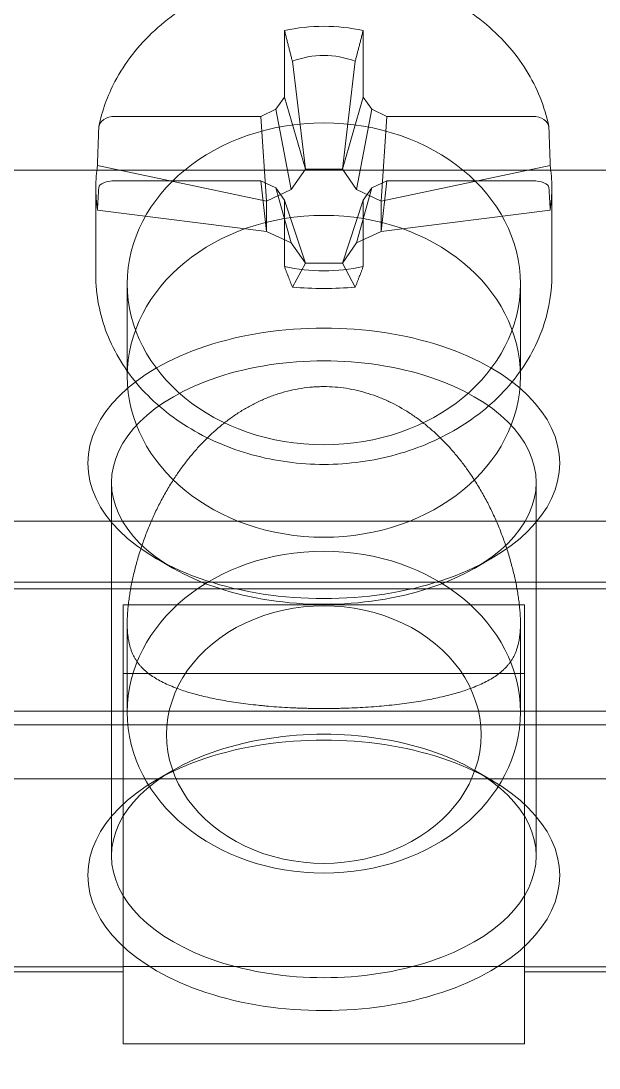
# Model space of a CAD drawing. Header units: millimetres. Extents: x 42151 to 59780, y 37376 to 44547.
# Drawn here: x 47681.76 to 47689.11, y 43020.78 to 43034.1 of the extents above; entities that cross this region are included whole.
import ezdxf

# ---------------------------------------------------------------- set-up
doc = ezdxf.new("R2010")
doc.units = ezdxf.units.MM
doc.set_wipeout_variables(frame=1)
doc.layers.add('! NO PLOT !', color=7, linetype='Continuous', true_color=0xff75dd, plot=False)
doc.layers.add('000-PI-Oprema', color=30, linetype='Continuous', lineweight=5)
doc.layers.add('004-PI-DIN Šina', color=3, linetype='Continuous')

# ---------------------------------------------------------------- blocks, each defined once
blk = doc.blocks.new('*U134')
at = {"layer": '004-PI-DIN Šina'}
blk.add_lwpolyline([(610, -17.5), (610, 17.5), (0, 17.5), (0, -17.5)], close=True, dxfattribs=at)
blk.add_lwpolyline([(0, 12.5), (610, 12.5)], dxfattribs=at)
blk = doc.blocks.new('Shrack distriblock 125A')
blk.add_wipeout([(50953.151, 45336.978), (51024.151, 45336.978), (51024.151, 45240.978), (51017.651, 45240.978), (51017.651, 45241.478), (50959.651, 45241.478), (50959.651, 45240.978), (50953.151, 45240.978), (50953.151, 45241.478)]).dxf.layer = '! NO PLOT !'
at = {"layer": '000-PI-Oprema'}
for p, q in [((50988.151, 45309.287), (50988.151, 45308.44)), ((50988.151, 45309.287), (50988.151, 45308.44)), ((50989.151, 45308.44), (50989.151, 45309.287)), ((50989.151, 45308.44), (50989.151, 45309.287)), ((50988.416, 45307.522), (50988.251, 45308.897)), ((50988.416, 45307.522), (50988.251, 45308.897)), ((50989.051, 45308.897), (50988.887, 45307.522)), ((50989.051, 45308.897), (50988.887, 45307.522)), ((50988.151, 45308.44), (50988.041, 45308.285)), ((50988.151, 45308.44), (50988.041, 45308.285)), ((50988.416, 45307.522), (50988.151, 45308.44)), ((50988.416, 45307.522), (50988.151, 45308.44)), ((50988.887, 45307.522), (50989.151, 45308.44)), ((50988.887, 45307.522), (50989.151, 45308.44)), ((50989.261, 45308.285), (50989.151, 45308.44)), ((50989.261, 45308.285), (50989.151, 45308.44)), ((50987.851, 45308.195), (50985.998, 45308.195)), ((50987.851, 45308.195), (50985.998, 45308.195)), ((50988.041, 45308.285), (50987.851, 45308.195)), ((50988.041, 45308.285), (50987.851, 45308.195)), ((50987.922, 45307.118), (50987.851, 45308.195)), ((50987.922, 45307.118), (50987.851, 45308.195)), ((50988.235, 45307.266), (50988.041, 45308.285)), ((50988.235, 45307.266), (50988.041, 45308.285)), ((50989.261, 45308.285), (50989.067, 45307.266)), ((50989.261, 45308.285), (50989.067, 45307.266)), ((50989.451, 45308.195), (50989.261, 45308.285)), ((50989.451, 45308.195), (50989.261, 45308.285)), ((50989.451, 45308.195), (50989.38, 45307.118)), ((50989.451, 45308.195), (50989.38, 45307.118)), ((50991.304, 45308.195), (50989.451, 45308.195)), ((50991.304, 45308.195), (50989.451, 45308.195)), ((51017.651, 45307.51), (50959.651, 45307.51)), ((51017.651, 45307.51), (50959.651, 45307.51)), ((50985.772, 45307.572), (50987.922, 45307.118)), ((50985.772, 45307.572), (50987.922, 45307.118)), ((50988.416, 45307.522), (50988.235, 45307.266)), ((50988.416, 45307.522), (50988.235, 45307.266)), ((50988.416, 45307.522), (50988.887, 45307.522)), ((50988.416, 45307.522), (50988.887, 45307.522)), ((50989.067, 45307.266), (50988.887, 45307.522)), ((50989.067, 45307.266), (50988.887, 45307.522)), ((50989.38, 45307.118), (50991.53, 45307.572)), ((50989.38, 45307.118), (50991.53, 45307.572)), ((50985.998, 45307.375), (50987.851, 45307.375)), ((50985.998, 45307.375), (50987.851, 45307.375)), ((50987.851, 45307.375), (50987.922, 45306.732)), ((50987.851, 45307.375), (50988.041, 45307.285)), ((50987.851, 45307.375), (50987.922, 45306.732)), ((50987.851, 45307.375), (50988.041, 45307.285)), ((50989.261, 45307.285), (50989.451, 45307.375)), ((50989.261, 45307.285), (50989.451, 45307.375)), ((50989.38, 45306.732), (50989.451, 45307.375)), ((50989.38, 45306.732), (50989.451, 45307.375)), ((50989.451, 45307.375), (50991.304, 45307.375)), ((50989.451, 45307.375), (50991.304, 45307.375)), ((50985.751, 45306.179), (50985.751, 45307.291)), ((50985.751, 45306.179), (50985.751, 45307.291)), ((50988.235, 45307.266), (50987.922, 45307.118)), ((50988.235, 45307.266), (50987.922, 45307.118)), ((50988.041, 45307.285), (50988.151, 45307.13)), ((50988.041, 45307.285), (50988.235, 45306.584)), ((50988.041, 45307.285), (50988.151, 45307.13)), ((50988.041, 45307.285), (50988.235, 45306.584)), ((50989.067, 45306.584), (50989.261, 45307.285)), ((50989.067, 45306.584), (50989.261, 45307.285)), ((50989.38, 45307.118), (50989.067, 45307.266)), ((50989.38, 45307.118), (50989.067, 45307.266)), ((50989.151, 45307.13), (50989.261, 45307.285)), ((50989.151, 45307.13), (50989.261, 45307.285)), ((50991.551, 45306.179), (50991.551, 45307.291)), ((50991.551, 45306.179), (50991.551, 45307.291)), ((50987.922, 45306.732), (50987.922, 45307.118)), ((50987.922, 45306.732), (50987.922, 45307.118)), ((50988.151, 45307.13), (50988.151, 45306.283)), ((50988.151, 45307.13), (50988.416, 45306.327)), ((50988.151, 45307.13), (50988.151, 45306.283)), ((50988.151, 45307.13), (50988.416, 45306.327)), ((50988.887, 45306.327), (50989.151, 45307.13)), ((50988.887, 45306.327), (50989.151, 45307.13)), ((50989.151, 45306.283), (50989.151, 45307.13)), ((50989.151, 45306.283), (50989.151, 45307.13)), ((50989.38, 45307.118), (50989.38, 45306.732)), ((50989.38, 45307.118), (50989.38, 45306.732)), ((50987.922, 45306.732), (50985.772, 45307.003)), ((50987.922, 45306.732), (50985.772, 45307.003)), ((50991.53, 45307.003), (50989.38, 45306.732)), ((50991.53, 45307.003), (50989.38, 45306.732)), ((50987.922, 45306.732), (50988.235, 45306.584)), ((50987.922, 45306.732), (50988.235, 45306.584)), ((50989.067, 45306.584), (50989.38, 45306.732)), ((50989.067, 45306.584), (50989.38, 45306.732)), ((50988.235, 45306.584), (50988.416, 45306.327)), ((50988.235, 45306.584), (50988.416, 45306.327)), ((50988.887, 45306.327), (50989.067, 45306.584)), ((50988.887, 45306.327), (50989.067, 45306.584)), ((50988.251, 45306.022), (50988.416, 45306.327)), ((50988.251, 45306.022), (50988.416, 45306.327)), ((50988.887, 45306.327), (50988.416, 45306.327)), ((50988.887, 45306.327), (50988.416, 45306.327)), ((50988.887, 45306.327), (50989.051, 45306.022)), ((50988.887, 45306.327), (50989.051, 45306.022)), ((50986.151, 45306.064), (50986.151, 45304.888)), ((50986.151, 45306.064), (50986.151, 45304.888)), ((50991.151, 45306.064), (50991.151, 45304.888)), ((50991.151, 45306.064), (50991.151, 45304.888)), ((50985.951, 45298.785), (50985.951, 45303.536)), ((50985.951, 45298.785), (50985.951, 45303.536)), ((50991.351, 45298.785), (50991.351, 45303.536)), ((50991.351, 45298.785), (50991.351, 45303.536)), ((50983.417, 45303.046), (50993.885, 45303.046)), ((50983.417, 45303.046), (50993.885, 45303.046)), ((50986.723, 45302.451), (50986.509, 45302.577)), ((50986.723, 45302.451), (50986.509, 45302.577)), ((50990.579, 45302.451), (50990.793, 45302.577)), ((50990.579, 45302.451), (50990.793, 45302.577)), ((51017.651, 45302.267), (50959.651, 45302.267)), ((51017.651, 45302.267), (50959.651, 45302.267)), ((50983.417, 45302.185), (50993.885, 45302.185)), ((50983.417, 45302.185), (50993.885, 45302.185)), ((50986.101, 45301.981), (50991.201, 45301.981)), ((50986.101, 45301.981), (50986.101, 45297.312)), ((50986.101, 45301.981), (50991.201, 45301.981)), ((50986.101, 45301.981), (50986.101, 45297.312)), ((50991.201, 45301.981), (50991.201, 45297.312)), ((50991.201, 45301.981), (50991.201, 45297.312)), ((50986.151, 45301.745), (50986.151, 45300.615)), ((50986.151, 45301.745), (50986.151, 45300.615)), ((50991.151, 45301.745), (50991.151, 45300.615)), ((50991.151, 45301.745), (50991.151, 45300.615)), ((50986.101, 45301.107), (50991.201, 45301.107)), ((50986.101, 45301.107), (50991.201, 45301.107)), ((50959.651, 45300.627), (51017.651, 45300.627)), ((50959.651, 45300.627), (51017.651, 45300.627)), ((50986.151, 45300.615), (50986.151, 45300.615)), ((50986.151, 45300.615), (50986.151, 45300.615)), ((50986.151, 45300.615), (50986.151, 45300.615)), ((50986.151, 45300.615), (50986.151, 45300.615)), ((50991.151, 45300.615), (50991.151, 45300.615)), ((50991.151, 45300.615), (50991.151, 45300.615)), ((50991.151, 45300.615), (50991.151, 45300.615)), ((50991.151, 45300.615), (50991.151, 45300.615)), ((51017.651, 45300.455), (50959.651, 45300.455)), ((51017.651, 45300.455), (50959.651, 45300.455)), ((50959.651, 45299.766), (51017.651, 45299.766)), ((50959.651, 45299.766), (51017.651, 45299.766)), ((50986.723, 45299.869), (50986.509, 45299.744)), ((50986.723, 45299.869), (50986.509, 45299.744)), ((50990.579, 45299.869), (50990.793, 45299.744)), ((50990.579, 45299.869), (50990.793, 45299.744)), ((50984.651, 45297.376), (50986.101, 45297.376)), ((50984.651, 45297.376), (50986.101, 45297.376)), ((50986.101, 45297.377), (50991.201, 45297.377)), ((50986.101, 45297.377), (50991.201, 45297.377)), ((50992.651, 45297.376), (50991.201, 45297.376)), ((50992.651, 45297.376), (50991.201, 45297.376)), ((50986.101, 45297.312), (50959.651, 45297.312)), ((50986.101, 45297.312), (50959.651, 45297.312)), ((50986.101, 45296.394), (50986.101, 45297.312)), ((50986.101, 45296.394), (50986.101, 45297.312)), ((50991.201, 45297.312), (51017.651, 45297.312)), ((50991.201, 45296.394), (50991.201, 45297.312)), ((50991.201, 45297.312), (51017.651, 45297.312)), ((50991.201, 45296.394), (50991.201, 45297.312)), ((50986.101, 45296.394), (50991.201, 45296.394)), ((50986.101, 45296.394), (50991.201, 45296.394))]:
    blk.add_line(p, q, dxfattribs=at)
for centre, major_axis, ratio, start_param, end_param in [((50988.651, 45307.785), (-1.9, 0), 0.819152, -1.83709, -1.304502), ((50988.651, 45307.785), (-1.9, 0), 0.819152, -1.83709, -1.304502), ((50985.992, 45308.051), (-0.204, -0.007), 0.70453, -1.622504, -0.05384), ((50985.992, 45308.051), (-0.204, -0.007), 0.70453, -1.622504, -0.05384), ((50991.31, 45308.051), (0.204, -0.007), 0.70453, 0.05384, 1.622504), ((50991.31, 45308.051), (0.204, -0.007), 0.70453, 0.05384, 1.622504), ((50988.651, 45306.159), (0, 7.058), 0.410887, 1.409849, 1.45085), ((50988.651, 45306.159), (0, 7.058), 0.410887, 1.409849, 1.45085), ((50988.651, 45306.159), (0, 7.058), 0.410887, -1.45085, -1.409849), ((50988.651, 45306.159), (0, 7.058), 0.410887, -1.45085, -1.409849), ((50988.651, 45307.785), (1.9, 0), 0.819152, -1.83709, -1.304502), ((50988.651, 45307.785), (1.9, 0), 0.819152, -1.83709, -1.304502)]:
    blk.add_ellipse(centre, major_axis=major_axis, ratio=ratio, start_param=start_param, end_param=end_param, dxfattribs=at)
at = {"layer": '000-PI-Oprema', "extrusion": (0, 0, -1)}
for centre, major_axis, ratio, start_param, end_param in [((50988.651, 45306.879), (0, -2.09), 0.736297, 2.878619, 3.404567), ((50988.651, 45306.879), (0, -2.09), 0.736297, 2.878619, 3.404567), ((50988.651, 45306.159), (0, 11.809), 0.245576, -1.45085, -1.409849), ((50988.651, 45306.159), (0, 11.809), 0.245576, -1.45085, -1.409849), ((50988.651, 45306.064), (-2.5, 0), 0.819152, -1.570796, 1.570796), ((50988.651, 45306.064), (-2.5, 0), 0.819152, -1.570796, 1.570796), ((50988.651, 45306.064), (2.5, 0), 0.819152, -1.570796, 1.570796), ((50988.651, 45306.064), (2.5, 0), 0.819152, -1.570796, 1.570796), ((50988.651, 45306.159), (0, 11.809), 0.245576, 1.409849, 1.45085), ((50988.651, 45306.159), (0, 11.809), 0.245576, 1.409849, 1.45085), ((50988.651, 45306.802), (-2.744, 1.231), 0.761539, -0.329093, -0.209146), ((50988.651, 45306.802), (-2.744, 1.231), 0.761539, -0.329093, -0.209146), ((50988.651, 45306.802), (-2.744, -1.231), 0.761539, 3.350739, 3.470685), ((50988.651, 45306.802), (-2.744, -1.231), 0.761539, 3.350739, 3.470685), ((50985.992, 45307.289), (0.204, 0.003), 0.4213, -3.107899, -1.539235), ((50985.992, 45307.289), (0.204, 0.003), 0.4213, -3.107899, -1.539235), ((50991.31, 45307.289), (-0.204, 0.003), 0.4213, -4.74395, -3.175286), ((50991.31, 45307.289), (-0.204, 0.003), 0.4213, -4.74395, -3.175286), ((50988.651, 45306.802), (-2.744, 1.231), 0.761539, -0.449039, -0.329093), ((50988.651, 45306.802), (-2.744, 1.231), 0.761539, -0.449039, -0.329093), ((50988.651, 45306.802), (-2.744, -1.231), 0.761539, -2.8125, -2.692553), ((50988.651, 45306.802), (-2.744, -1.231), 0.761539, -2.8125, -2.692553), ((50988.651, 45304.888), (-2.5, 0), 0.819152, -1.570796, 1.570796), ((50988.651, 45304.888), (-2.5, 0), 0.819152, -1.570796, 1.570796), ((50988.651, 45304.888), (2.5, 0), 0.819152, -1.570796, 1.570796), ((50988.651, 45304.888), (2.5, 0), 0.819152, -1.570796, 1.570796), ((50988.651, 45306.47), (-1.539, 0), 0.301619, -1.83377, -1.307822), ((50988.651, 45306.47), (-1.539, 0), 0.301619, -1.83377, -1.307822), ((50988.651, 45303.781), (-3, 0), 0.573576, 0, 3.141593), ((50988.651, 45303.781), (-3, 0), 0.573576, 0, 3.141593), ((50988.651, 45303.536), (-2.7, 0), 0.573576, 0, 3.141593), ((50988.651, 45303.536), (-2.7, 0), 0.573576, 0, 3.141593), ((50988.651, 45303.781), (3, 0), 0.573576, 0, 3.141593), ((50988.651, 45303.781), (3, 0), 0.573576, 0, 3.141593), ((50988.651, 45303.536), (2.7, 0), 0.573576, 0, 3.141593), ((50988.651, 45303.536), (2.7, 0), 0.573576, 0, 3.141593), ((50988.651, 45300.615), (-2.5, 0), 0.819152, 0, 1.570796), ((50988.651, 45300.615), (-2.5, 0), 0.819152, 0, 1.570796), ((50988.651, 45300.615), (2.5, 0), 0.819152, -1.570796, 0), ((50988.651, 45300.615), (2.5, 0), 0.819152, -1.570796, 0), ((50988.651, 45300.329), (-2, 0), 0.819152, 0, 3.141593), ((50988.651, 45300.329), (-2, 0), 0.819152, 0, 3.141593), ((50988.651, 45300.615), (-2.5, 0), 0.819152, -1.570796, 0), ((50988.651, 45300.615), (-2.5, 0), 0.819152, -1.570796, 0), ((50988.651, 45300.615), (2.5, 0), 0.819152, 0, 1.570796), ((50988.651, 45300.615), (2.5, 0), 0.819152, 0, 1.570796), ((50988.651, 45298.785), (-2.7, 0), 0.573576, 0, 3.141593), ((50988.651, 45298.785), (-2.7, 0), 0.573576, 0, 3.141593), ((50988.651, 45300.329), (2, 0), 0.819152, 0, 3.141593), ((50988.651, 45300.329), (2, 0), 0.819152, 0, 3.141593), ((50988.651, 45298.539), (-3, 0), 0.573576, 0, 3.141593), ((50988.651, 45298.539), (-3, 0), 0.573576, 0, 3.141593), ((50988.651, 45298.785), (2.7, 0), 0.573576, 0, 3.141593), ((50988.651, 45298.785), (2.7, 0), 0.573576, 0, 3.141593), ((50988.651, 45298.539), (3, 0), 0.573576, 0, 3.141593), ((50988.651, 45298.539), (3, 0), 0.573576, 0, 3.141593)]:
    blk.add_ellipse(centre, major_axis=major_axis, ratio=ratio, start_param=start_param, end_param=end_param, dxfattribs=at)
at = {"layer": '000-PI-Oprema'}
for points, knots in [([(50991.512, 45308.067), (50991.461, 45308.318), (50991.364, 45308.561), (50991.082, 45309.012), (50990.896, 45309.219), (50990.455, 45309.577), (50990.199, 45309.726), (50989.642, 45309.952), (50989.341, 45310.027), (50988.724, 45310.095), (50988.409, 45310.088), (50987.798, 45309.99), (50987.502, 45309.9), (50986.958, 45309.646), (50986.71, 45309.482), (50986.292, 45309.098), (50986.12, 45308.877), (50985.899, 45308.456), (50985.83, 45308.264), (50985.79, 45308.067)], [0.162405, 0.162405, 0.162405, 0.162405, 0.4733, 0.4733, 0.789855, 0.789855, 1.112049, 1.112049, 1.43711, 1.43711, 1.763061, 1.763061, 2.088939, 2.088939, 2.413664, 2.413664, 2.734966, 2.734966, 2.979187, 2.979187, 2.979187, 2.979187]), ([(50991.512, 45308.067), (50991.461, 45308.318), (50991.364, 45308.561), (50991.082, 45309.012), (50990.896, 45309.219), (50990.455, 45309.577), (50990.199, 45309.726), (50989.642, 45309.952), (50989.341, 45310.027), (50988.724, 45310.095), (50988.409, 45310.088), (50987.798, 45309.99), (50987.502, 45309.9), (50986.958, 45309.646), (50986.71, 45309.482), (50986.292, 45309.098), (50986.12, 45308.877), (50985.899, 45308.456), (50985.83, 45308.264), (50985.79, 45308.067)], [0.162405, 0.162405, 0.162405, 0.162405, 0.4733, 0.4733, 0.789855, 0.789855, 1.112049, 1.112049, 1.43711, 1.43711, 1.763061, 1.763061, 2.088939, 2.088939, 2.413664, 2.413664, 2.734966, 2.734966, 2.979187, 2.979187, 2.979187, 2.979187]), ([(50985.751, 45306.179), (50985.751, 45305.925), (50985.8, 45305.672), (50985.988, 45305.189), (50986.129, 45304.96), (50986.491, 45304.548), (50986.713, 45304.366), (50987.215, 45304.067), (50987.497, 45303.951), (50988.09, 45303.799), (50988.401, 45303.762), (50989.023, 45303.773), (50989.334, 45303.821), (50989.92, 45303.995), (50990.197, 45304.121), (50990.688, 45304.442), (50990.902, 45304.635), (50991.244, 45305.068), (50991.374, 45305.307), (50991.518, 45305.76), (50991.551, 45305.97), (50991.551, 45306.179)], [3.141593, 3.141593, 3.141593, 3.141593, 3.451487, 3.451487, 3.764712, 3.764712, 4.084243, 4.084243, 4.408137, 4.408137, 4.733785, 4.733785, 5.059799, 5.059799, 5.385318, 5.385318, 5.708784, 5.708784, 6.027392, 6.027392, 6.283185, 6.283185, 6.283185, 6.283185]), ([(50985.751, 45306.179), (50985.751, 45305.925), (50985.8, 45305.672), (50985.988, 45305.189), (50986.129, 45304.96), (50986.491, 45304.548), (50986.713, 45304.366), (50987.215, 45304.067), (50987.497, 45303.951), (50988.09, 45303.799), (50988.401, 45303.762), (50989.023, 45303.773), (50989.334, 45303.821), (50989.92, 45303.995), (50990.197, 45304.121), (50990.688, 45304.442), (50990.902, 45304.635), (50991.244, 45305.068), (50991.374, 45305.307), (50991.518, 45305.76), (50991.551, 45305.97), (50991.551, 45306.179)], [3.141593, 3.141593, 3.141593, 3.141593, 3.451487, 3.451487, 3.764712, 3.764712, 4.084243, 4.084243, 4.408137, 4.408137, 4.733785, 4.733785, 5.059799, 5.059799, 5.385318, 5.385318, 5.708784, 5.708784, 6.027392, 6.027392, 6.283185, 6.283185, 6.283185, 6.283185]), ([(50988.651, 45300.661), (50988.627, 45300.661), (50988.603, 45300.661), (50988.579, 45300.661), (50988.555, 45300.661), (50988.531, 45300.662), (50988.507, 45300.662), (50988.483, 45300.663), (50988.459, 45300.663), (50988.436, 45300.664), (50988.412, 45300.664), (50988.388, 45300.665), (50988.364, 45300.666), (50988.341, 45300.667), (50988.317, 45300.667), (50988.294, 45300.668), (50988.27, 45300.669), (50988.247, 45300.67), (50988.223, 45300.672), (50988.177, 45300.674), (50988.13, 45300.677), (50988.085, 45300.68), (50988.039, 45300.683), (50987.993, 45300.686), (50987.949, 45300.69), (50987.927, 45300.692), (50987.905, 45300.694), (50987.883, 45300.696), (50987.861, 45300.698), (50987.839, 45300.7), (50987.817, 45300.703), (50987.774, 45300.707), (50987.731, 45300.712), (50987.69, 45300.717), (50987.648, 45300.722), (50987.607, 45300.728), (50987.566, 45300.733), (50987.526, 45300.739), (50987.486, 45300.745), (50987.448, 45300.752), (50987.409, 45300.758), (50987.371, 45300.764), (50987.334, 45300.771), (50987.261, 45300.785), (50987.191, 45300.8), (50987.124, 45300.816), (50987.09, 45300.824), (50987.058, 45300.832), (50987.026, 45300.841), (50986.994, 45300.849), (50986.963, 45300.858), (50986.933, 45300.867), (50986.903, 45300.876), (50986.874, 45300.886), (50986.845, 45300.895), (50986.817, 45300.905), (50986.79, 45300.915), (50986.763, 45300.925), (50986.731, 45300.937), (50986.701, 45300.95), (50986.671, 45300.963), (50986.642, 45300.976), (50986.614, 45300.989), (50986.587, 45301.003), (50986.56, 45301.017), (50986.534, 45301.032), (50986.51, 45301.047), (50986.485, 45301.062), (50986.461, 45301.078), (50986.439, 45301.094), (50986.428, 45301.102), (50986.417, 45301.111), (50986.406, 45301.119), (50986.396, 45301.128), (50986.385, 45301.137), (50986.375, 45301.146), (50986.365, 45301.155), (50986.356, 45301.164), (50986.346, 45301.174), (50986.337, 45301.183), (50986.328, 45301.193), (50986.319, 45301.203), (50986.31, 45301.213), (50986.302, 45301.223), (50986.293, 45301.234), (50986.285, 45301.244), (50986.277, 45301.255), (50986.27, 45301.267), (50986.262, 45301.278), (50986.255, 45301.29), (50986.248, 45301.302), (50986.241, 45301.314), (50986.234, 45301.327), (50986.228, 45301.34), (50986.222, 45301.352), (50986.216, 45301.365), (50986.211, 45301.378), (50986.205, 45301.391), (50986.2, 45301.405), (50986.196, 45301.419), (50986.191, 45301.433), (50986.187, 45301.448), (50986.183, 45301.463), (50986.179, 45301.479), (50986.175, 45301.495), (50986.172, 45301.511), (50986.168, 45301.528), (50986.165, 45301.545), (50986.163, 45301.563), (50986.16, 45301.581), (50986.158, 45301.6), (50986.156, 45301.619), (50986.155, 45301.639), (50986.153, 45301.659), (50986.152, 45301.68), (50986.152, 45301.69), (50986.152, 45301.701), (50986.151, 45301.711), (50986.151, 45301.722), (50986.151, 45301.733), (50986.151, 45301.744), (50986.151, 45301.766), (50986.151, 45301.789), (50986.152, 45301.812), (50986.153, 45301.824), (50986.153, 45301.835), (50986.154, 45301.847), (50986.155, 45301.859), (50986.155, 45301.871), (50986.156, 45301.883), (50986.158, 45301.907), (50986.16, 45301.932), (50986.162, 45301.957), (50986.165, 45301.982), (50986.168, 45302.007), (50986.171, 45302.032), (50986.174, 45302.058), (50986.178, 45302.083), (50986.182, 45302.109), (50986.186, 45302.135), (50986.19, 45302.161), (50986.195, 45302.187), (50986.2, 45302.213), (50986.205, 45302.239), (50986.21, 45302.265), (50986.215, 45302.291), (50986.221, 45302.317), (50986.227, 45302.343), (50986.233, 45302.371), (50986.24, 45302.399), (50986.247, 45302.427), (50986.254, 45302.454), (50986.261, 45302.482), (50986.269, 45302.509), (50986.276, 45302.537), (50986.284, 45302.564), (50986.292, 45302.592), (50986.3, 45302.619), (50986.309, 45302.647), (50986.318, 45302.674), (50986.326, 45302.701), (50986.335, 45302.729), (50986.345, 45302.756), (50986.354, 45302.783), (50986.364, 45302.81), (50986.374, 45302.837), (50986.384, 45302.864), (50986.394, 45302.891), (50986.405, 45302.918), (50986.415, 45302.945), (50986.426, 45302.971), (50986.437, 45302.998), (50986.459, 45303.051), (50986.483, 45303.103), (50986.507, 45303.155), (50986.532, 45303.207), (50986.558, 45303.259), (50986.584, 45303.309), (50986.598, 45303.335), (50986.612, 45303.36), (50986.626, 45303.385), (50986.64, 45303.41), (50986.654, 45303.434), (50986.668, 45303.459), (50986.698, 45303.508), (50986.728, 45303.557), (50986.76, 45303.605), (50986.787, 45303.645), (50986.814, 45303.685), (50986.842, 45303.724), (50986.871, 45303.763), (50986.9, 45303.801), (50986.93, 45303.839), (50986.96, 45303.876), (50986.991, 45303.913), (50987.023, 45303.949), (50987.054, 45303.986), (50987.087, 45304.021), (50987.121, 45304.055), (50987.188, 45304.124), (50987.258, 45304.19), (50987.331, 45304.251), (50987.368, 45304.281), (50987.406, 45304.311), (50987.445, 45304.339), (50987.483, 45304.368), (50987.523, 45304.395), (50987.563, 45304.422), (50987.604, 45304.448), (50987.645, 45304.473), (50987.687, 45304.496), (50987.729, 45304.52), (50987.772, 45304.542), (50987.816, 45304.563), (50987.859, 45304.584), (50987.903, 45304.603), (50987.948, 45304.621), (50987.97, 45304.63), (50987.993, 45304.638), (50988.016, 45304.646), (50988.038, 45304.654), (50988.061, 45304.662), (50988.084, 45304.669), (50988.129, 45304.683), (50988.176, 45304.696), (50988.223, 45304.707), (50988.269, 45304.718), (50988.317, 45304.727), (50988.364, 45304.734), (50988.412, 45304.742), (50988.459, 45304.747), (50988.507, 45304.751), (50988.531, 45304.753), (50988.555, 45304.754), (50988.579, 45304.755), (50988.603, 45304.756), (50988.627, 45304.757), (50988.651, 45304.757)], [0, 0, 0, 0, 0.071888, 0.071888, 0.071888, 0.14386, 0.14386, 0.14386, 0.215863, 0.215863, 0.215863, 0.287842, 0.287842, 0.287842, 0.359741, 0.359741, 0.359741, 0.431621, 0.431621, 0.431621, 0.575626, 0.575626, 0.575626, 0.719663, 0.719663, 0.719663, 0.791565, 0.791565, 0.791565, 0.86345, 0.86345, 0.86345, 1.00754, 1.00754, 1.00754, 1.151908, 1.151908, 1.151908, 1.296294, 1.296294, 1.296294, 1.440361, 1.440361, 1.440361, 1.728314, 1.728314, 1.728314, 1.872779, 1.872779, 1.872779, 2.017446, 2.017446, 2.017446, 2.162158, 2.162158, 2.162158, 2.306719, 2.306719, 2.306719, 2.479472, 2.479472, 2.479472, 2.651896, 2.651896, 2.651896, 2.824736, 2.824736, 2.824736, 2.997728, 2.997728, 2.997728, 3.084202, 3.084202, 3.084202, 3.170626, 3.170626, 3.170626, 3.25698, 3.25698, 3.25698, 3.343248, 3.343248, 3.343248, 3.429419, 3.429419, 3.429419, 3.515646, 3.515646, 3.515646, 3.602158, 3.602158, 3.602158, 3.68876, 3.68876, 3.68876, 3.770061, 3.770061, 3.770061, 3.851224, 3.851224, 3.851224, 3.932233, 3.932233, 3.932233, 4.013147, 4.013147, 4.013147, 4.094186, 4.094186, 4.094186, 4.175202, 4.175202, 4.175202, 4.256159, 4.256159, 4.256159, 4.296679, 4.296679, 4.296679, 4.337184, 4.337184, 4.337184, 4.41813, 4.41813, 4.41813, 4.45864, 4.45864, 4.45864, 4.499142, 4.499142, 4.499142, 4.58008, 4.58008, 4.58008, 4.661113, 4.661113, 4.661113, 4.742093, 4.742093, 4.742093, 4.823033, 4.823033, 4.823033, 4.904081, 4.904081, 4.904081, 4.985206, 4.985206, 4.985206, 5.071356, 5.071356, 5.071356, 5.15734, 5.15734, 5.15734, 5.243338, 5.243338, 5.243338, 5.329432, 5.329432, 5.329432, 5.415618, 5.415618, 5.415618, 5.501886, 5.501886, 5.501886, 5.588218, 5.588218, 5.588218, 5.674589, 5.674589, 5.674589, 5.847312, 5.847312, 5.847312, 6.019742, 6.019742, 6.019742, 6.105738, 6.105738, 6.105738, 6.191817, 6.191817, 6.191817, 6.36458, 6.36458, 6.36458, 6.509557, 6.509557, 6.509557, 6.654631, 6.654631, 6.654631, 6.799616, 6.799616, 6.799616, 6.944361, 6.944361, 6.944361, 7.232781, 7.232781, 7.232781, 7.377104, 7.377104, 7.377104, 7.522022, 7.522022, 7.522022, 7.667128, 7.667128, 7.667128, 7.812077, 7.812077, 7.812077, 7.95661, 7.95661, 7.95661, 8.028668, 8.028668, 8.028668, 8.100624, 8.100624, 8.100624, 8.244804, 8.244804, 8.244804, 8.38905, 8.38905, 8.38905, 8.533024, 8.533024, 8.533024, 8.605069, 8.605069, 8.605069, 8.677165, 8.677165, 8.677165, 8.677165]), ([(50988.651, 45300.661), (50988.627, 45300.661), (50988.603, 45300.661), (50988.579, 45300.661), (50988.555, 45300.661), (50988.531, 45300.662), (50988.507, 45300.662), (50988.483, 45300.663), (50988.459, 45300.663), (50988.436, 45300.664), (50988.412, 45300.664), (50988.388, 45300.665), (50988.364, 45300.666), (50988.341, 45300.667), (50988.317, 45300.667), (50988.294, 45300.668), (50988.27, 45300.669), (50988.247, 45300.67), (50988.223, 45300.672), (50988.177, 45300.674), (50988.13, 45300.677), (50988.085, 45300.68), (50988.039, 45300.683), (50987.993, 45300.686), (50987.949, 45300.69), (50987.927, 45300.692), (50987.905, 45300.694), (50987.883, 45300.696), (50987.861, 45300.698), (50987.839, 45300.7), (50987.817, 45300.703), (50987.774, 45300.707), (50987.731, 45300.712), (50987.69, 45300.717), (50987.648, 45300.722), (50987.607, 45300.728), (50987.566, 45300.733), (50987.526, 45300.739), (50987.486, 45300.745), (50987.448, 45300.752), (50987.409, 45300.758), (50987.371, 45300.764), (50987.334, 45300.771), (50987.261, 45300.785), (50987.191, 45300.8), (50987.124, 45300.816), (50987.09, 45300.824), (50987.058, 45300.832), (50987.026, 45300.841), (50986.994, 45300.849), (50986.963, 45300.858), (50986.933, 45300.867), (50986.903, 45300.876), (50986.874, 45300.886), (50986.845, 45300.895), (50986.817, 45300.905), (50986.79, 45300.915), (50986.763, 45300.925), (50986.731, 45300.937), (50986.701, 45300.95), (50986.671, 45300.963), (50986.642, 45300.976), (50986.614, 45300.989), (50986.587, 45301.003), (50986.56, 45301.017), (50986.534, 45301.032), (50986.51, 45301.047), (50986.485, 45301.062), (50986.461, 45301.078), (50986.439, 45301.094), (50986.428, 45301.102), (50986.417, 45301.111), (50986.406, 45301.119), (50986.396, 45301.128), (50986.385, 45301.137), (50986.375, 45301.146), (50986.365, 45301.155), (50986.356, 45301.164), (50986.346, 45301.174), (50986.337, 45301.183), (50986.328, 45301.193), (50986.319, 45301.203), (50986.31, 45301.213), (50986.302, 45301.223), (50986.293, 45301.234), (50986.285, 45301.244), (50986.277, 45301.255), (50986.27, 45301.267), (50986.262, 45301.278), (50986.255, 45301.29), (50986.248, 45301.302), (50986.241, 45301.314), (50986.234, 45301.327), (50986.228, 45301.34), (50986.222, 45301.352), (50986.216, 45301.365), (50986.211, 45301.378), (50986.205, 45301.391), (50986.2, 45301.405), (50986.196, 45301.419), (50986.191, 45301.433), (50986.187, 45301.448), (50986.183, 45301.463), (50986.179, 45301.479), (50986.175, 45301.495), (50986.172, 45301.511), (50986.168, 45301.528), (50986.165, 45301.545), (50986.163, 45301.563), (50986.16, 45301.581), (50986.158, 45301.6), (50986.156, 45301.619), (50986.155, 45301.639), (50986.153, 45301.659), (50986.152, 45301.68), (50986.152, 45301.69), (50986.152, 45301.701), (50986.151, 45301.711), (50986.151, 45301.722), (50986.151, 45301.733), (50986.151, 45301.744), (50986.151, 45301.766), (50986.151, 45301.789), (50986.152, 45301.812), (50986.153, 45301.824), (50986.153, 45301.835), (50986.154, 45301.847), (50986.155, 45301.859), (50986.155, 45301.871), (50986.156, 45301.883), (50986.158, 45301.907), (50986.16, 45301.932), (50986.162, 45301.957), (50986.165, 45301.982), (50986.168, 45302.007), (50986.171, 45302.032), (50986.174, 45302.058), (50986.178, 45302.083), (50986.182, 45302.109), (50986.186, 45302.135), (50986.19, 45302.161), (50986.195, 45302.187), (50986.2, 45302.213), (50986.205, 45302.239), (50986.21, 45302.265), (50986.215, 45302.291), (50986.221, 45302.317), (50986.227, 45302.343), (50986.233, 45302.371), (50986.24, 45302.399), (50986.247, 45302.427), (50986.254, 45302.454), (50986.261, 45302.482), (50986.269, 45302.509), (50986.276, 45302.537), (50986.284, 45302.564), (50986.292, 45302.592), (50986.3, 45302.619), (50986.309, 45302.647), (50986.318, 45302.674), (50986.326, 45302.701), (50986.335, 45302.729), (50986.345, 45302.756), (50986.354, 45302.783), (50986.364, 45302.81), (50986.374, 45302.837), (50986.384, 45302.864), (50986.394, 45302.891), (50986.405, 45302.918), (50986.415, 45302.945), (50986.426, 45302.971), (50986.437, 45302.998), (50986.459, 45303.051), (50986.483, 45303.103), (50986.507, 45303.155), (50986.532, 45303.207), (50986.558, 45303.259), (50986.584, 45303.309), (50986.598, 45303.335), (50986.612, 45303.36), (50986.626, 45303.385), (50986.64, 45303.41), (50986.654, 45303.434), (50986.668, 45303.459), (50986.698, 45303.508), (50986.728, 45303.557), (50986.76, 45303.605), (50986.787, 45303.645), (50986.814, 45303.685), (50986.842, 45303.724), (50986.871, 45303.763), (50986.9, 45303.801), (50986.93, 45303.839), (50986.96, 45303.876), (50986.991, 45303.913), (50987.023, 45303.949), (50987.054, 45303.986), (50987.087, 45304.021), (50987.121, 45304.055), (50987.188, 45304.124), (50987.258, 45304.19), (50987.331, 45304.251), (50987.368, 45304.281), (50987.406, 45304.311), (50987.445, 45304.339), (50987.483, 45304.368), (50987.523, 45304.395), (50987.563, 45304.422), (50987.604, 45304.448), (50987.645, 45304.473), (50987.687, 45304.496), (50987.729, 45304.52), (50987.772, 45304.542), (50987.816, 45304.563), (50987.859, 45304.584), (50987.903, 45304.603), (50987.948, 45304.621), (50987.97, 45304.63), (50987.993, 45304.638), (50988.016, 45304.646), (50988.038, 45304.654), (50988.061, 45304.662), (50988.084, 45304.669), (50988.129, 45304.683), (50988.176, 45304.696), (50988.223, 45304.707), (50988.269, 45304.718), (50988.317, 45304.727), (50988.364, 45304.734), (50988.412, 45304.742), (50988.459, 45304.747), (50988.507, 45304.751), (50988.531, 45304.753), (50988.555, 45304.754), (50988.579, 45304.755), (50988.603, 45304.756), (50988.627, 45304.757), (50988.651, 45304.757)], [0, 0, 0, 0, 0.071888, 0.071888, 0.071888, 0.14386, 0.14386, 0.14386, 0.215863, 0.215863, 0.215863, 0.287842, 0.287842, 0.287842, 0.359741, 0.359741, 0.359741, 0.431621, 0.431621, 0.431621, 0.575626, 0.575626, 0.575626, 0.719663, 0.719663, 0.719663, 0.791565, 0.791565, 0.791565, 0.86345, 0.86345, 0.86345, 1.00754, 1.00754, 1.00754, 1.151908, 1.151908, 1.151908, 1.296294, 1.296294, 1.296294, 1.440361, 1.440361, 1.440361, 1.728314, 1.728314, 1.728314, 1.872779, 1.872779, 1.872779, 2.017446, 2.017446, 2.017446, 2.162158, 2.162158, 2.162158, 2.306719, 2.306719, 2.306719, 2.479472, 2.479472, 2.479472, 2.651896, 2.651896, 2.651896, 2.824736, 2.824736, 2.824736, 2.997728, 2.997728, 2.997728, 3.084202, 3.084202, 3.084202, 3.170626, 3.170626, 3.170626, 3.25698, 3.25698, 3.25698, 3.343248, 3.343248, 3.343248, 3.429419, 3.429419, 3.429419, 3.515646, 3.515646, 3.515646, 3.602158, 3.602158, 3.602158, 3.68876, 3.68876, 3.68876, 3.770061, 3.770061, 3.770061, 3.851224, 3.851224, 3.851224, 3.932233, 3.932233, 3.932233, 4.013147, 4.013147, 4.013147, 4.094186, 4.094186, 4.094186, 4.175202, 4.175202, 4.175202, 4.256159, 4.256159, 4.256159, 4.296679, 4.296679, 4.296679, 4.337184, 4.337184, 4.337184, 4.41813, 4.41813, 4.41813, 4.45864, 4.45864, 4.45864, 4.499142, 4.499142, 4.499142, 4.58008, 4.58008, 4.58008, 4.661113, 4.661113, 4.661113, 4.742093, 4.742093, 4.742093, 4.823033, 4.823033, 4.823033, 4.904081, 4.904081, 4.904081, 4.985206, 4.985206, 4.985206, 5.071356, 5.071356, 5.071356, 5.15734, 5.15734, 5.15734, 5.243338, 5.243338, 5.243338, 5.329432, 5.329432, 5.329432, 5.415618, 5.415618, 5.415618, 5.501886, 5.501886, 5.501886, 5.588218, 5.588218, 5.588218, 5.674589, 5.674589, 5.674589, 5.847312, 5.847312, 5.847312, 6.019742, 6.019742, 6.019742, 6.105738, 6.105738, 6.105738, 6.191817, 6.191817, 6.191817, 6.36458, 6.36458, 6.36458, 6.509557, 6.509557, 6.509557, 6.654631, 6.654631, 6.654631, 6.799616, 6.799616, 6.799616, 6.944361, 6.944361, 6.944361, 7.232781, 7.232781, 7.232781, 7.377104, 7.377104, 7.377104, 7.522022, 7.522022, 7.522022, 7.667128, 7.667128, 7.667128, 7.812077, 7.812077, 7.812077, 7.95661, 7.95661, 7.95661, 8.028668, 8.028668, 8.028668, 8.100624, 8.100624, 8.100624, 8.244804, 8.244804, 8.244804, 8.38905, 8.38905, 8.38905, 8.533024, 8.533024, 8.533024, 8.605069, 8.605069, 8.605069, 8.677165, 8.677165, 8.677165, 8.677165]), ([(50988.651, 45304.757), (50988.747, 45304.757), (50988.843, 45304.749), (50988.937, 45304.735), (50988.985, 45304.727), (50989.032, 45304.718), (50989.078, 45304.707), (50989.125, 45304.696), (50989.171, 45304.683), (50989.217, 45304.669), (50989.262, 45304.655), (50989.308, 45304.639), (50989.352, 45304.621), (50989.397, 45304.604), (50989.441, 45304.585), (50989.484, 45304.564), (50989.571, 45304.523), (50989.654, 45304.476), (50989.735, 45304.424), (50989.775, 45304.398), (50989.814, 45304.371), (50989.853, 45304.343), (50989.891, 45304.314), (50989.929, 45304.285), (50989.966, 45304.254), (50990.003, 45304.224), (50990.039, 45304.192), (50990.075, 45304.16), (50990.11, 45304.127), (50990.144, 45304.093), (50990.178, 45304.059), (50990.211, 45304.025), (50990.244, 45303.99), (50990.276, 45303.954), (50990.307, 45303.918), (50990.338, 45303.881), (50990.368, 45303.844), (50990.398, 45303.807), (50990.427, 45303.769), (50990.455, 45303.73), (50990.483, 45303.692), (50990.511, 45303.652), (50990.537, 45303.612), (50990.569, 45303.564), (50990.6, 45303.516), (50990.629, 45303.466), (50990.659, 45303.416), (50990.687, 45303.366), (50990.715, 45303.315), (50990.742, 45303.264), (50990.768, 45303.212), (50990.792, 45303.16), (50990.817, 45303.108), (50990.841, 45303.055), (50990.863, 45303.002), (50990.874, 45302.975), (50990.885, 45302.949), (50990.896, 45302.922), (50990.907, 45302.895), (50990.917, 45302.868), (50990.927, 45302.841), (50990.937, 45302.814), (50990.947, 45302.787), (50990.956, 45302.76), (50990.965, 45302.733), (50990.974, 45302.705), (50990.983, 45302.678), (50990.992, 45302.65), (50991.001, 45302.623), (50991.009, 45302.595), (50991.017, 45302.568), (50991.025, 45302.54), (50991.033, 45302.512), (50991.04, 45302.484), (50991.048, 45302.456), (50991.055, 45302.429), (50991.062, 45302.401), (50991.068, 45302.373), (50991.075, 45302.345), (50991.081, 45302.319), (50991.086, 45302.293), (50991.092, 45302.267), (50991.097, 45302.241), (50991.102, 45302.215), (50991.107, 45302.189), (50991.111, 45302.163), (50991.116, 45302.137), (50991.12, 45302.111), (50991.124, 45302.085), (50991.127, 45302.06), (50991.131, 45302.034), (50991.134, 45302.009), (50991.137, 45301.984), (50991.139, 45301.959), (50991.142, 45301.934), (50991.144, 45301.909), (50991.146, 45301.885), (50991.147, 45301.873), (50991.147, 45301.861), (50991.148, 45301.849), (50991.149, 45301.837), (50991.149, 45301.825), (50991.15, 45301.814), (50991.151, 45301.791), (50991.151, 45301.768), (50991.151, 45301.746), (50991.151, 45301.735), (50991.151, 45301.724), (50991.151, 45301.713), (50991.15, 45301.702), (50991.15, 45301.692), (50991.15, 45301.681), (50991.149, 45301.66), (50991.148, 45301.64), (50991.146, 45301.621), (50991.144, 45301.602), (50991.142, 45301.583), (50991.14, 45301.565), (50991.137, 45301.547), (50991.134, 45301.529), (50991.131, 45301.513), (50991.124, 45301.479), (50991.116, 45301.449), (50991.107, 45301.42), (50991.102, 45301.406), (50991.097, 45301.392), (50991.092, 45301.379), (50991.086, 45301.366), (50991.081, 45301.353), (50991.075, 45301.341), (50991.069, 45301.328), (50991.062, 45301.315), (50991.055, 45301.303), (50991.048, 45301.291), (50991.041, 45301.279), (50991.033, 45301.268), (50991.026, 45301.257), (50991.018, 45301.246), (50991.01, 45301.235), (50991.001, 45301.224), (50990.993, 45301.214), (50990.984, 45301.204), (50990.975, 45301.194), (50990.966, 45301.184), (50990.957, 45301.174), (50990.947, 45301.165), (50990.937, 45301.156), (50990.927, 45301.146), (50990.917, 45301.137), (50990.907, 45301.129), (50990.897, 45301.12), (50990.886, 45301.111), (50990.875, 45301.103), (50990.864, 45301.095), (50990.842, 45301.078), (50990.818, 45301.063), (50990.794, 45301.047), (50990.769, 45301.032), (50990.743, 45301.018), (50990.716, 45301.003), (50990.689, 45300.989), (50990.66, 45300.976), (50990.631, 45300.963), (50990.601, 45300.95), (50990.57, 45300.937), (50990.538, 45300.925), (50990.512, 45300.914), (50990.484, 45300.905), (50990.456, 45300.895), (50990.428, 45300.885), (50990.399, 45300.876), (50990.369, 45300.867), (50990.339, 45300.858), (50990.308, 45300.849), (50990.276, 45300.841), (50990.245, 45300.832), (50990.212, 45300.824), (50990.179, 45300.816), (50990.146, 45300.808), (50990.111, 45300.8), (50990.076, 45300.793), (50990.041, 45300.786), (50990.005, 45300.778), (50989.968, 45300.771), (50989.931, 45300.764), (50989.893, 45300.758), (50989.854, 45300.751), (50989.815, 45300.745), (50989.775, 45300.739), (50989.735, 45300.733), (50989.695, 45300.727), (50989.654, 45300.722), (50989.612, 45300.717), (50989.57, 45300.712), (50989.527, 45300.707), (50989.484, 45300.702), (50989.441, 45300.698), (50989.397, 45300.694), (50989.353, 45300.69), (50989.308, 45300.686), (50989.263, 45300.683), (50989.217, 45300.68), (50989.125, 45300.674), (50989.032, 45300.669), (50988.937, 45300.666), (50988.914, 45300.665), (50988.89, 45300.664), (50988.866, 45300.664), (50988.842, 45300.663), (50988.819, 45300.663), (50988.795, 45300.662), (50988.771, 45300.662), (50988.747, 45300.661), (50988.723, 45300.661), (50988.699, 45300.661), (50988.675, 45300.661), (50988.651, 45300.661)], [0, 0, 0, 0, 0.287421, 0.287421, 0.287421, 0.431266, 0.431266, 0.431266, 0.574947, 0.574947, 0.574947, 0.718706, 0.718706, 0.718706, 0.862722, 0.862722, 0.862722, 1.1503, 1.1503, 1.1503, 1.294238, 1.294238, 1.294238, 1.438552, 1.438552, 1.438552, 1.583096, 1.583096, 1.583096, 1.727657, 1.727657, 1.727657, 1.871961, 1.871961, 1.871961, 2.015715, 2.015715, 2.015715, 2.159501, 2.159501, 2.159501, 2.303649, 2.303649, 2.303649, 2.477178, 2.477178, 2.477178, 2.65091, 2.65091, 2.65091, 2.824623, 2.824623, 2.824623, 2.998084, 2.998084, 2.998084, 3.084647, 3.084647, 3.084647, 3.171058, 3.171058, 3.171058, 3.25732, 3.25732, 3.25732, 3.34377, 3.34377, 3.34377, 3.430392, 3.430392, 3.430392, 3.517055, 3.517055, 3.517055, 3.603658, 3.603658, 3.603658, 3.690142, 3.690142, 3.690142, 3.77114, 3.77114, 3.77114, 3.852039, 3.852039, 3.852039, 3.932963, 3.932963, 3.932963, 4.014, 4.014, 4.014, 4.094967, 4.094967, 4.094967, 4.1759, 4.1759, 4.1759, 4.216412, 4.216412, 4.216412, 4.256909, 4.256909, 4.256909, 4.337825, 4.337825, 4.337825, 4.378322, 4.378322, 4.378322, 4.418819, 4.418819, 4.418819, 4.499731, 4.499731, 4.499731, 4.58072, 4.58072, 4.58072, 4.661639, 4.661639, 4.661639, 4.823646, 4.823646, 4.823646, 4.904656, 4.904656, 4.904656, 4.985535, 4.985535, 4.985535, 5.071804, 5.071804, 5.071804, 5.158174, 5.158174, 5.158174, 5.244644, 5.244644, 5.244644, 5.331192, 5.331192, 5.331192, 5.417768, 5.417768, 5.417768, 5.504303, 5.504303, 5.504303, 5.590711, 5.590711, 5.590711, 5.676958, 5.676958, 5.676958, 5.849961, 5.849961, 5.849961, 6.023553, 6.023553, 6.023553, 6.197434, 6.197434, 6.197434, 6.371328, 6.371328, 6.371328, 6.515951, 6.515951, 6.515951, 6.660307, 6.660307, 6.660307, 6.804315, 6.804315, 6.804315, 6.947972, 6.947972, 6.947972, 7.092095, 7.092095, 7.092095, 7.236728, 7.236728, 7.236728, 7.381522, 7.381522, 7.381522, 7.526181, 7.526181, 7.526181, 7.670484, 7.670484, 7.670484, 7.814303, 7.814303, 7.814303, 7.958044, 7.958044, 7.958044, 8.102058, 8.102058, 8.102058, 8.389591, 8.389591, 8.389591, 8.461508, 8.461508, 8.461508, 8.533445, 8.533445, 8.533445, 8.605348, 8.605348, 8.605348, 8.677164, 8.677164, 8.677164, 8.677164]), ([(50988.651, 45304.757), (50988.747, 45304.757), (50988.843, 45304.749), (50988.937, 45304.735), (50988.985, 45304.727), (50989.032, 45304.718), (50989.078, 45304.707), (50989.125, 45304.696), (50989.171, 45304.683), (50989.217, 45304.669), (50989.262, 45304.655), (50989.308, 45304.639), (50989.352, 45304.621), (50989.397, 45304.604), (50989.441, 45304.585), (50989.484, 45304.564), (50989.571, 45304.523), (50989.654, 45304.476), (50989.735, 45304.424), (50989.775, 45304.398), (50989.814, 45304.371), (50989.853, 45304.343), (50989.891, 45304.314), (50989.929, 45304.285), (50989.966, 45304.254), (50990.003, 45304.224), (50990.039, 45304.192), (50990.075, 45304.16), (50990.11, 45304.127), (50990.144, 45304.093), (50990.178, 45304.059), (50990.211, 45304.025), (50990.244, 45303.99), (50990.276, 45303.954), (50990.307, 45303.918), (50990.338, 45303.881), (50990.368, 45303.844), (50990.398, 45303.807), (50990.427, 45303.769), (50990.455, 45303.73), (50990.483, 45303.692), (50990.511, 45303.652), (50990.537, 45303.612), (50990.569, 45303.564), (50990.6, 45303.516), (50990.629, 45303.466), (50990.659, 45303.416), (50990.687, 45303.366), (50990.715, 45303.315), (50990.742, 45303.264), (50990.768, 45303.212), (50990.792, 45303.16), (50990.817, 45303.108), (50990.841, 45303.055), (50990.863, 45303.002), (50990.874, 45302.975), (50990.885, 45302.949), (50990.896, 45302.922), (50990.907, 45302.895), (50990.917, 45302.868), (50990.927, 45302.841), (50990.937, 45302.814), (50990.947, 45302.787), (50990.956, 45302.76), (50990.965, 45302.733), (50990.974, 45302.705), (50990.983, 45302.678), (50990.992, 45302.65), (50991.001, 45302.623), (50991.009, 45302.595), (50991.017, 45302.568), (50991.025, 45302.54), (50991.033, 45302.512), (50991.04, 45302.484), (50991.048, 45302.456), (50991.055, 45302.429), (50991.062, 45302.401), (50991.068, 45302.373), (50991.075, 45302.345), (50991.081, 45302.319), (50991.086, 45302.293), (50991.092, 45302.267), (50991.097, 45302.241), (50991.102, 45302.215), (50991.107, 45302.189), (50991.111, 45302.163), (50991.116, 45302.137), (50991.12, 45302.111), (50991.124, 45302.085), (50991.127, 45302.06), (50991.131, 45302.034), (50991.134, 45302.009), (50991.137, 45301.984), (50991.139, 45301.959), (50991.142, 45301.934), (50991.144, 45301.909), (50991.146, 45301.885), (50991.147, 45301.873), (50991.147, 45301.861), (50991.148, 45301.849), (50991.149, 45301.837), (50991.149, 45301.825), (50991.15, 45301.814), (50991.151, 45301.791), (50991.151, 45301.768), (50991.151, 45301.746), (50991.151, 45301.735), (50991.151, 45301.724), (50991.151, 45301.713), (50991.15, 45301.702), (50991.15, 45301.692), (50991.15, 45301.681), (50991.149, 45301.66), (50991.148, 45301.64), (50991.146, 45301.621), (50991.144, 45301.602), (50991.142, 45301.583), (50991.14, 45301.565), (50991.137, 45301.547), (50991.134, 45301.529), (50991.131, 45301.513), (50991.124, 45301.479), (50991.116, 45301.449), (50991.107, 45301.42), (50991.102, 45301.406), (50991.097, 45301.392), (50991.092, 45301.379), (50991.086, 45301.366), (50991.081, 45301.353), (50991.075, 45301.341), (50991.069, 45301.328), (50991.062, 45301.315), (50991.055, 45301.303), (50991.048, 45301.291), (50991.041, 45301.279), (50991.033, 45301.268), (50991.026, 45301.257), (50991.018, 45301.246), (50991.01, 45301.235), (50991.001, 45301.224), (50990.993, 45301.214), (50990.984, 45301.204), (50990.975, 45301.194), (50990.966, 45301.184), (50990.957, 45301.174), (50990.947, 45301.165), (50990.937, 45301.156), (50990.927, 45301.146), (50990.917, 45301.137), (50990.907, 45301.129), (50990.897, 45301.12), (50990.886, 45301.111), (50990.875, 45301.103), (50990.864, 45301.095), (50990.842, 45301.078), (50990.818, 45301.063), (50990.794, 45301.047), (50990.769, 45301.032), (50990.743, 45301.018), (50990.716, 45301.003), (50990.689, 45300.989), (50990.66, 45300.976), (50990.631, 45300.963), (50990.601, 45300.95), (50990.57, 45300.937), (50990.538, 45300.925), (50990.512, 45300.914), (50990.484, 45300.905), (50990.456, 45300.895), (50990.428, 45300.885), (50990.399, 45300.876), (50990.369, 45300.867), (50990.339, 45300.858), (50990.308, 45300.849), (50990.276, 45300.841), (50990.245, 45300.832), (50990.212, 45300.824), (50990.179, 45300.816), (50990.146, 45300.808), (50990.111, 45300.8), (50990.076, 45300.793), (50990.041, 45300.786), (50990.005, 45300.778), (50989.968, 45300.771), (50989.931, 45300.764), (50989.893, 45300.758), (50989.854, 45300.751), (50989.815, 45300.745), (50989.775, 45300.739), (50989.735, 45300.733), (50989.695, 45300.727), (50989.654, 45300.722), (50989.612, 45300.717), (50989.57, 45300.712), (50989.527, 45300.707), (50989.484, 45300.702), (50989.441, 45300.698), (50989.397, 45300.694), (50989.353, 45300.69), (50989.308, 45300.686), (50989.263, 45300.683), (50989.217, 45300.68), (50989.125, 45300.674), (50989.032, 45300.669), (50988.937, 45300.666), (50988.914, 45300.665), (50988.89, 45300.664), (50988.866, 45300.664), (50988.842, 45300.663), (50988.819, 45300.663), (50988.795, 45300.662), (50988.771, 45300.662), (50988.747, 45300.661), (50988.723, 45300.661), (50988.699, 45300.661), (50988.675, 45300.661), (50988.651, 45300.661)], [0, 0, 0, 0, 0.287421, 0.287421, 0.287421, 0.431266, 0.431266, 0.431266, 0.574947, 0.574947, 0.574947, 0.718706, 0.718706, 0.718706, 0.862722, 0.862722, 0.862722, 1.1503, 1.1503, 1.1503, 1.294238, 1.294238, 1.294238, 1.438552, 1.438552, 1.438552, 1.583096, 1.583096, 1.583096, 1.727657, 1.727657, 1.727657, 1.871961, 1.871961, 1.871961, 2.015715, 2.015715, 2.015715, 2.159501, 2.159501, 2.159501, 2.303649, 2.303649, 2.303649, 2.477178, 2.477178, 2.477178, 2.65091, 2.65091, 2.65091, 2.824623, 2.824623, 2.824623, 2.998084, 2.998084, 2.998084, 3.084647, 3.084647, 3.084647, 3.171058, 3.171058, 3.171058, 3.25732, 3.25732, 3.25732, 3.34377, 3.34377, 3.34377, 3.430392, 3.430392, 3.430392, 3.517055, 3.517055, 3.517055, 3.603658, 3.603658, 3.603658, 3.690142, 3.690142, 3.690142, 3.77114, 3.77114, 3.77114, 3.852039, 3.852039, 3.852039, 3.932963, 3.932963, 3.932963, 4.014, 4.014, 4.014, 4.094967, 4.094967, 4.094967, 4.1759, 4.1759, 4.1759, 4.216412, 4.216412, 4.216412, 4.256909, 4.256909, 4.256909, 4.337825, 4.337825, 4.337825, 4.378322, 4.378322, 4.378322, 4.418819, 4.418819, 4.418819, 4.499731, 4.499731, 4.499731, 4.58072, 4.58072, 4.58072, 4.661639, 4.661639, 4.661639, 4.823646, 4.823646, 4.823646, 4.904656, 4.904656, 4.904656, 4.985535, 4.985535, 4.985535, 5.071804, 5.071804, 5.071804, 5.158174, 5.158174, 5.158174, 5.244644, 5.244644, 5.244644, 5.331192, 5.331192, 5.331192, 5.417768, 5.417768, 5.417768, 5.504303, 5.504303, 5.504303, 5.590711, 5.590711, 5.590711, 5.676958, 5.676958, 5.676958, 5.849961, 5.849961, 5.849961, 6.023553, 6.023553, 6.023553, 6.197434, 6.197434, 6.197434, 6.371328, 6.371328, 6.371328, 6.515951, 6.515951, 6.515951, 6.660307, 6.660307, 6.660307, 6.804315, 6.804315, 6.804315, 6.947972, 6.947972, 6.947972, 7.092095, 7.092095, 7.092095, 7.236728, 7.236728, 7.236728, 7.381522, 7.381522, 7.381522, 7.526181, 7.526181, 7.526181, 7.670484, 7.670484, 7.670484, 7.814303, 7.814303, 7.814303, 7.958044, 7.958044, 7.958044, 8.102058, 8.102058, 8.102058, 8.389591, 8.389591, 8.389591, 8.461508, 8.461508, 8.461508, 8.533445, 8.533445, 8.533445, 8.605348, 8.605348, 8.605348, 8.677164, 8.677164, 8.677164, 8.677164])]:
    blk.add_open_spline(points, degree=3, knots=knots, dxfattribs=at)
for points in [[(50988.251, 45308.897), (50988.202, 45309.088), (50988.151, 45309.287)], [(50988.251, 45308.897), (50988.202, 45309.088), (50988.151, 45309.287)], [(50989.151, 45309.287), (50989.1, 45309.088), (50989.051, 45308.897)], [(50989.151, 45309.287), (50989.1, 45309.088), (50989.051, 45308.897)], [(50988.151, 45306.283), (50988.202, 45306.149), (50988.251, 45306.022)], [(50988.151, 45306.283), (50988.202, 45306.149), (50988.251, 45306.022)], [(50989.051, 45306.022), (50989.1, 45306.149), (50989.151, 45306.283)], [(50989.051, 45306.022), (50989.1, 45306.149), (50989.151, 45306.283)]]:
    blk.add_open_spline(points, degree=2, dxfattribs=at)

msp = doc.modelspace()

# ---------------------------------------------------------------- block references
msp.add_blockref('*U134', (47138.026, 43014.668))

# ---------------------------------------------------------------- next in the draw order: block references
at = {"layer": '000-PI-Oprema'}
msp.add_blockref('Shrack distriblock 125A', (-3303.042, -2275.31), dxfattribs=at)

doc.saveas('drawing.dxf')
